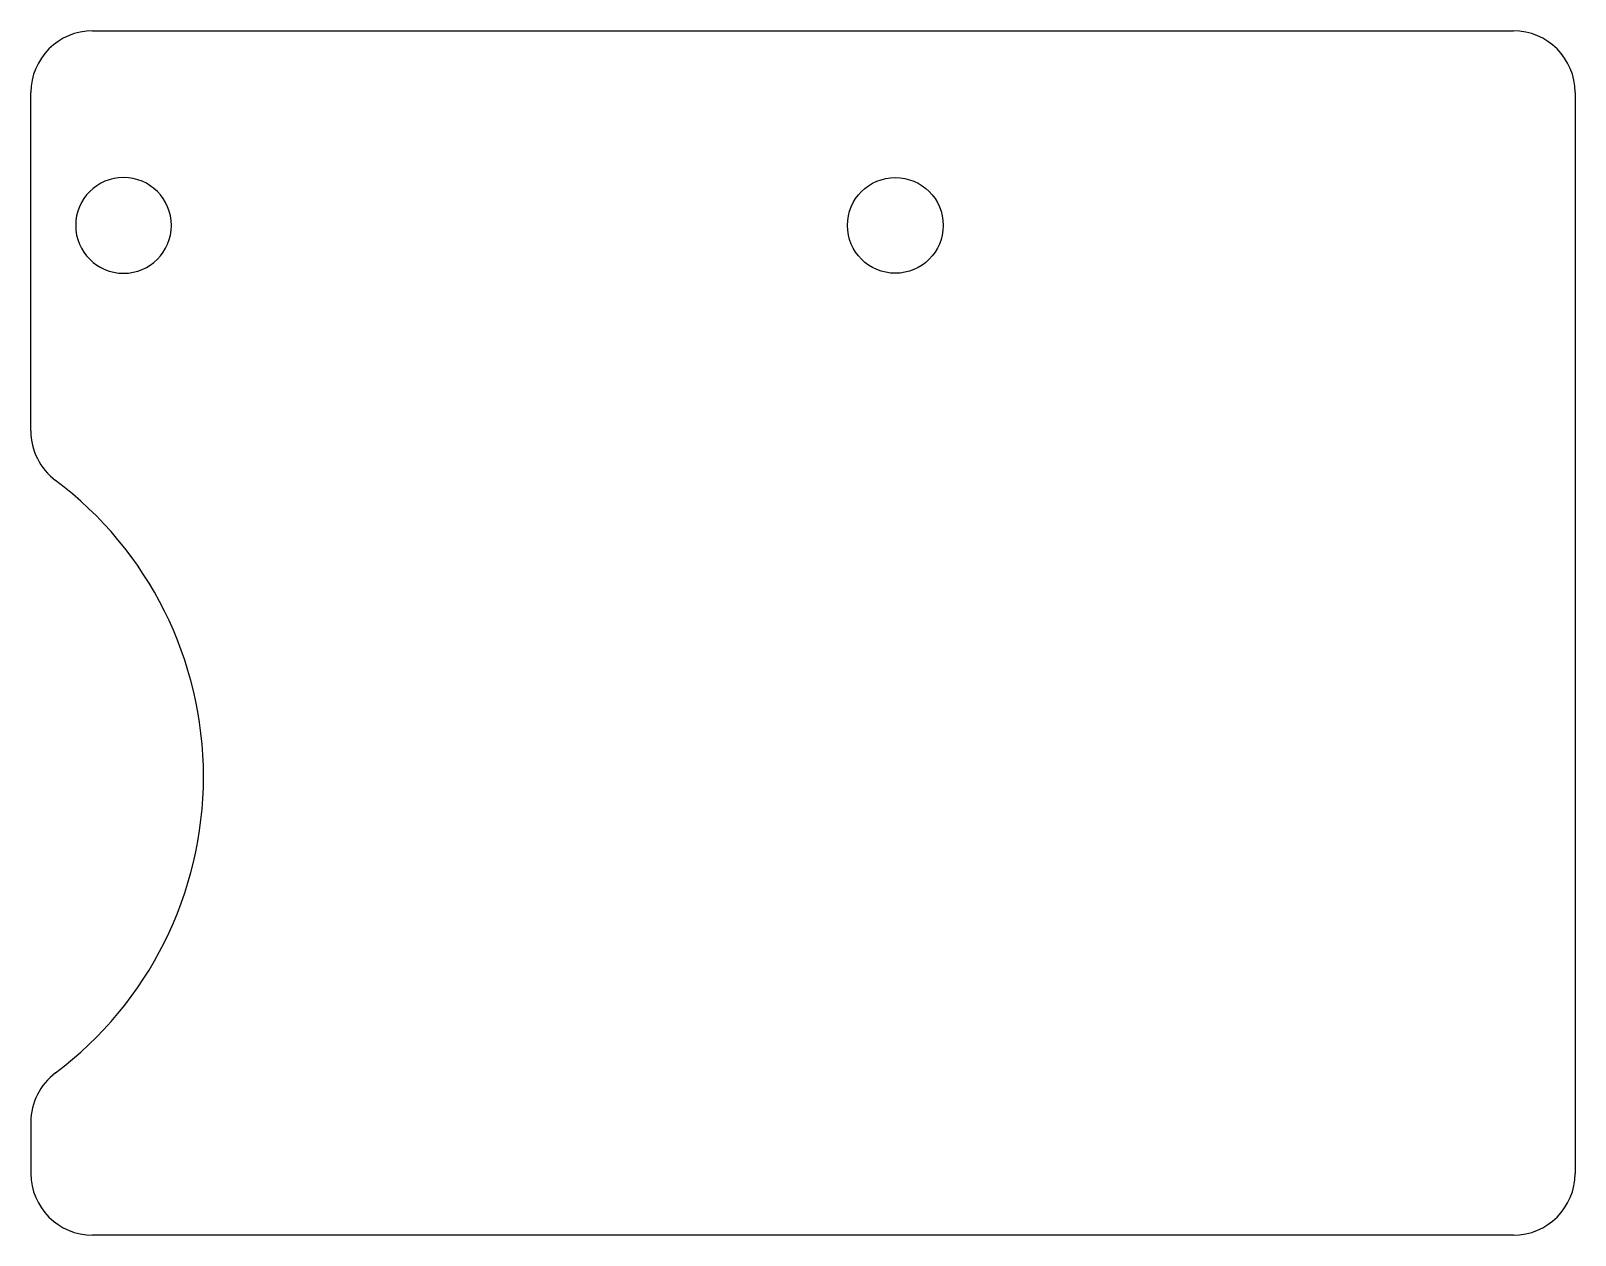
# Model space of a CAD drawing. Header units: millimetres. Extents: x 35.9 to 85.9, y 2.9 to 41.9.
import ezdxf
from ezdxf.lldxf.tags import DXFTag

# ---------------------------------------------------------------- set-up
doc = ezdxf.new("R2010")
doc.units = ezdxf.units.MM
doc.layers.add('1', color=7, linetype='CONTINUOUS', true_color=0xffffff)
tags = doc.linetypes.add('PHANTOM', pattern=[50.5, 18, -6.5, 6.5, -6.5, 6.5, -6.5]).pattern_tags.tags
tags[14:15] = [DXFTag(74, 4), DXFTag(75, 0), DXFTag(340, '0'), DXFTag(46, 0.0), DXFTag(50, 0.0), DXFTag(44, 0.0), DXFTag(45, 0.0)]
tags[12:13] = [DXFTag(74, 4), DXFTag(75, 0), DXFTag(340, '0'), DXFTag(46, 0.0), DXFTag(50, 0.0), DXFTag(44, 0.0), DXFTag(45, 0.0)]
tags[10:11] = [DXFTag(74, 4), DXFTag(75, 0), DXFTag(340, '0'), DXFTag(46, 0.0), DXFTag(50, 0.0), DXFTag(44, 0.0), DXFTag(45, 0.0)]
tags[8:9] = [DXFTag(74, 4), DXFTag(75, 0), DXFTag(340, '0'), DXFTag(46, 0.0), DXFTag(50, 0.0), DXFTag(44, 0.0), DXFTag(45, 0.0)]
tags[6:7] = [DXFTag(74, 4), DXFTag(75, 0), DXFTag(340, '0'), DXFTag(46, 0.0), DXFTag(50, 0.0), DXFTag(44, 0.0), DXFTag(45, 0.0)]
tags[4:5] = [DXFTag(74, 4), DXFTag(75, 0), DXFTag(340, '0'), DXFTag(46, 0.0), DXFTag(50, 0.0), DXFTag(44, 0.0), DXFTag(45, 0.0)]

msp = doc.modelspace()

# ---------------------------------------------------------------- linework, layer by layer
at = {"layer": '1', "color": 163, "linetype": 'Continuous'}
for p, q in [((37.91, 41.9), (83.91, 41.9)), ((35.91, 28.942), (35.91, 39.9)), ((85.91, 39.9), (85.91, 4.9)), ((35.91, 6.558), (35.91, 4.9)), ((83.91, 2.9), (37.91, 2.9))]:
    msp.add_line(p, q, dxfattribs=at)
at = {"layer": '1', "color": 163, "linetype": 'PHANTOM', "extrusion": (0, 0, -1)}
msp.add_circle((-38.91, 35.6), 1.55, dxfattribs=at)
at = {"layer": '1', "color": 163, "linetype": 'PHANTOM'}
msp.add_circle((63.9, 35.6), 1.55, dxfattribs=at)
at = {"layer": '1', "color": 163, "linetype": 'Continuous'}
for centre, radius, start, end in [((37.91, 39.9), 2, 90, 180), ((83.91, 39.9), 2, 0, 90), ((37.91, 28.942), 2, 180, 233.0789), ((29.5, 17.75), 12, 306.9211, 53.0789), ((37.91, 6.558), 2, 126.9211, 180), ((37.91, 4.9), 2, 180, 270), ((83.91, 4.9), 2, 270, 0)]:
    msp.add_arc(centre, radius, start, end, dxfattribs=at)

doc.saveas('drawing.dxf')
